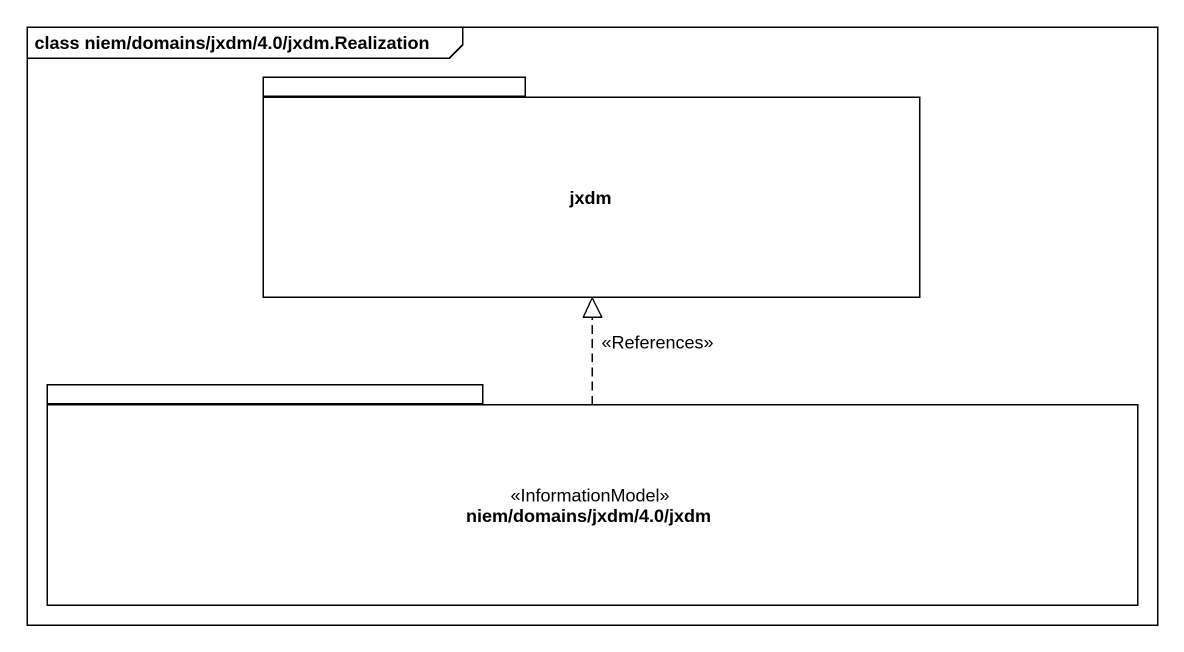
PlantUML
@startuml
mainframe class niem/domains/jxdm/4.0/jxdm.Realization
package jxdm {
}
package "niem/domains/jxdm/4.0/jxdm" as niem_domains_jxdm_4_0_jxdm <<InformationModel>> {
}
niem_domains_jxdm_4_0_jxdm .up.|> jxdm : <<References>>
@enduml
